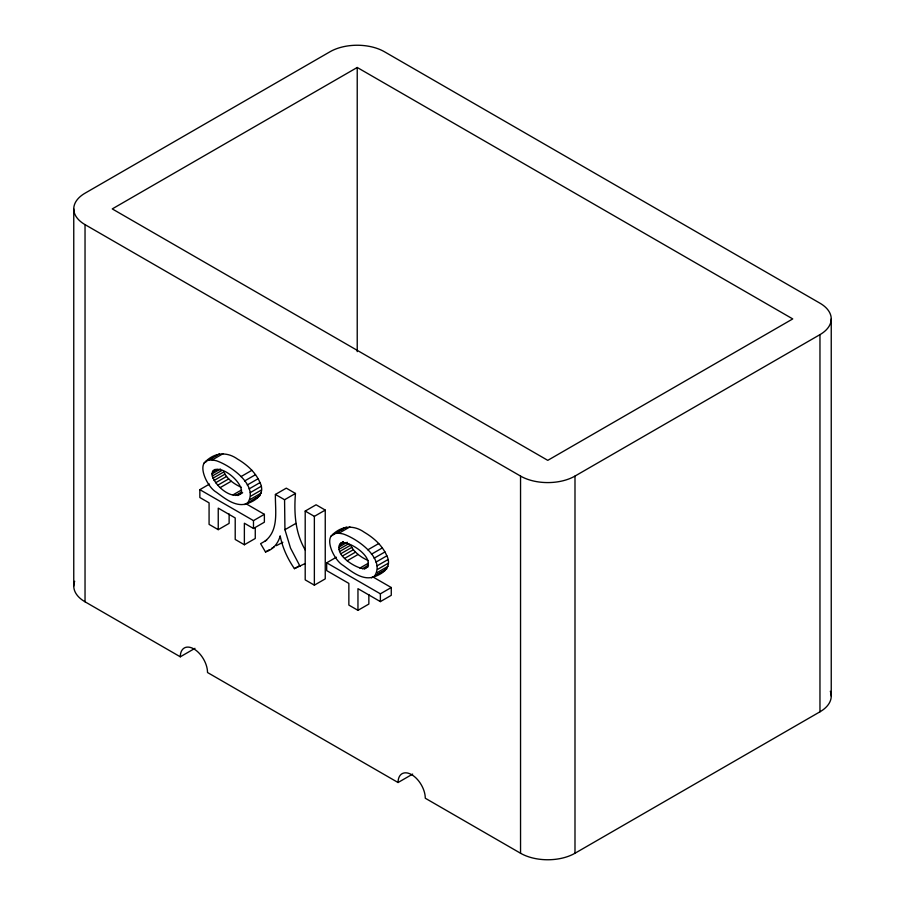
<?xml version="1.0" encoding="UTF-8"?>
<svg xmlns="http://www.w3.org/2000/svg" width="905" height="905" viewBox="0 0 905 905"><rect width="100%" height="100%" fill="white"/><g stroke="black" fill="none" stroke-linecap="round" stroke-linejoin="round"><path stroke-width="1.36" d="M247.257 503.576C259.611 485.985 230.979 465.702 216.397 460.758C192.38 454.944 205.469 486.166 216.397 492.241C224.972 498.542 235.967 507.648 247.257 503.576C257.009 500.261 265.369 493.293 260.018 482.591C255.617 472.353 246.941 464.604 237.495 459.05C227.223 451.719 215.367 452.285 205.978 461.154M374.093 576.802C386.458 559.211 357.814 538.928 343.233 533.984C319.227 528.169 332.305 559.392 343.233 565.467C351.819 571.768 362.815 580.874 374.093 576.802C383.844 573.487 392.204 566.519 386.854 555.817C382.453 545.579 373.776 537.83 364.33 532.287C354.059 524.945 342.203 525.522 332.814 534.391M211.985 473.926C216.193 459.808 244.158 482.082 241.296 492.84C232.325 501.494 213.105 484.673 211.985 473.926L220.458 469.028M340.88 543C350.122 540.093 378.03 560.218 364.647 568.781C355.394 568.94 328.617 551.303 343.3 541.609M265.075 541.1C279.362 529.923 275.041 510.001 275.403 494.447L286.297 488.157L295.46 493.451C293.91 512.909 295.154 533.034 305.37 550.172M215.005 456.606L216.861 454.876M341.852 529.832L343.708 528.101M282.846 542.287L276.387 545.658M357.226 67.479L112.254 208.908L547.774 460.351L792.746 318.922L357.226 67.479L357.226 351.638M208.58 460.159L219.463 453.869M204.123 462.885L206.544 461.493M210.164 459.401L212.584 457.998M212.189 459.955L223.083 453.665M212.901 470.691L215.322 469.299M212.211 472.082L217.053 469.288M212.211 476.053L221.895 470.464M212.901 478.236L223.784 471.958C227.2 479.254 234.293 484.107 241.409 487.365M214.044 480.476L224.926 474.186M229.123 513.961L229.123 523.384L218.241 529.663L209.078 524.38L209.078 502.852L199.847 497.524L199.847 489.65L209.519 484.062M215.639 482.75L226.522 476.471M217.8 485.182L228.682 478.903M220.356 487.512L231.25 481.234M241.013 476.596L251.895 470.306M244.622 480.962L255.515 474.684M247.257 484.99L258.14 478.7M233.06 494.843L241.522 489.956M235.628 495.488L241.68 491.992M249.135 488.881L260.018 482.591M237.811 495.555L242.653 492.761M250.255 492.625L261.149 486.336M250.628 496.234L261.522 489.944M250.255 499.413L261.149 493.123M244.622 504.56L260.018 495.567M275.403 494.447L284.566 499.741L295.46 493.451M199.847 489.65L253.479 520.624L264.373 514.334L264.373 522.196L253.479 528.486L244.373 523.226L244.373 544.753L235.209 539.459L235.209 517.943L218.241 508.135L218.241 529.663M244.373 544.753L255.267 538.475L255.267 527.706M305.2 511.076L316.083 504.786L325.246 510.081L325.246 578.872L314.363 585.162L305.2 579.867L305.2 511.076L314.363 516.359L325.246 510.081M266.647 540.195L260.606 543.679L265.493 551.948C272.959 549.788 278.344 543.215 280.177 535.817C282.439 547.649 287.598 558.758 294.419 568.645L304.951 563.634M300.121 566.428L290.516 548.079L284.939 529.708L295.833 523.429M265.493 551.948L269.124 549.844M271.545 548.453L273.966 547.05M335.416 533.384L346.31 527.095M330.959 536.122L334.59 534.029M337.011 532.626L339.432 531.235M339.036 533.181L349.918 526.902M294.419 568.645L299.261 565.851M339.737 543.928L343.368 541.823M339.058 545.308L343.889 542.514M338.821 547.152L347.294 542.265M339.058 549.29L348.73 543.701M339.737 551.473L350.631 545.183C354.047 552.491 361.129 557.333 368.256 560.602M340.88 553.702L351.774 547.412M368.855 594.562L368.855 604.054L357.961 610.332L348.855 605.083L348.855 583.408L326.682 570.602L326.682 562.808L336.366 557.22M342.475 555.987L353.369 549.697M344.635 558.419L355.518 552.129M74.674 581.27A38.496 22.229 0 0 0 85.036 601.802L180.299 656.804L194.971 648.331M347.203 560.749L358.086 554.46M367.849 549.821L378.743 543.543M371.469 554.199L382.351 547.91M374.093 558.215L384.976 551.937M359.896 568.08L368.369 563.193M362.475 568.713L368.516 565.218M364.647 568.781L368.278 566.688M375.971 562.107L386.854 555.817M377.091 565.851L387.985 559.573M377.476 569.46L388.358 563.182M377.091 572.639L387.985 566.349M375.971 575.082L386.854 568.804M371.469 577.797L384.976 570.523M85.036 224.632L520.545 476.075A38.496 22.229 0 0 0 574.992 476.075L819.964 334.635A38.496 22.229 0 0 0 819.964 303.198L384.455 51.755A38.496 22.229 0 0 0 330.008 51.755L85.036 193.195A38.496 22.229 0 0 0 85.036 224.632L85.036 601.802M326.682 562.808L380.383 593.816L391.265 587.526L391.265 595.32L380.383 601.61L357.961 588.669L357.961 610.332M180.299 656.804A19.243 11.109 60 0 1 193.908 648.942A19.243 11.109 60 0 1 207.517 672.517L398.064 782.52L412.657 774.092M398.064 782.52A19.243 11.109 60 0 1 411.673 774.669A19.243 11.109 60 0 1 425.282 798.233L520.545 853.245A38.496 22.229 0 0 0 574.992 853.245L819.964 711.805A38.496 22.229 0 0 0 830.326 691.273M255.515 498.282L258.14 497.286M246.081 503.78L264.373 514.334M372.962 576.96L391.265 587.526M284.939 529.708L284.566 499.741M831.243 318.922L831.243 696.092M819.964 334.635L819.964 711.805M574.992 476.075L574.992 853.245M520.545 476.075L520.545 853.245M380.383 593.816L380.383 601.61M314.363 516.359L314.363 585.162M253.479 520.624L253.479 528.486M73.758 208.908L73.758 586.078"/></g></svg>
